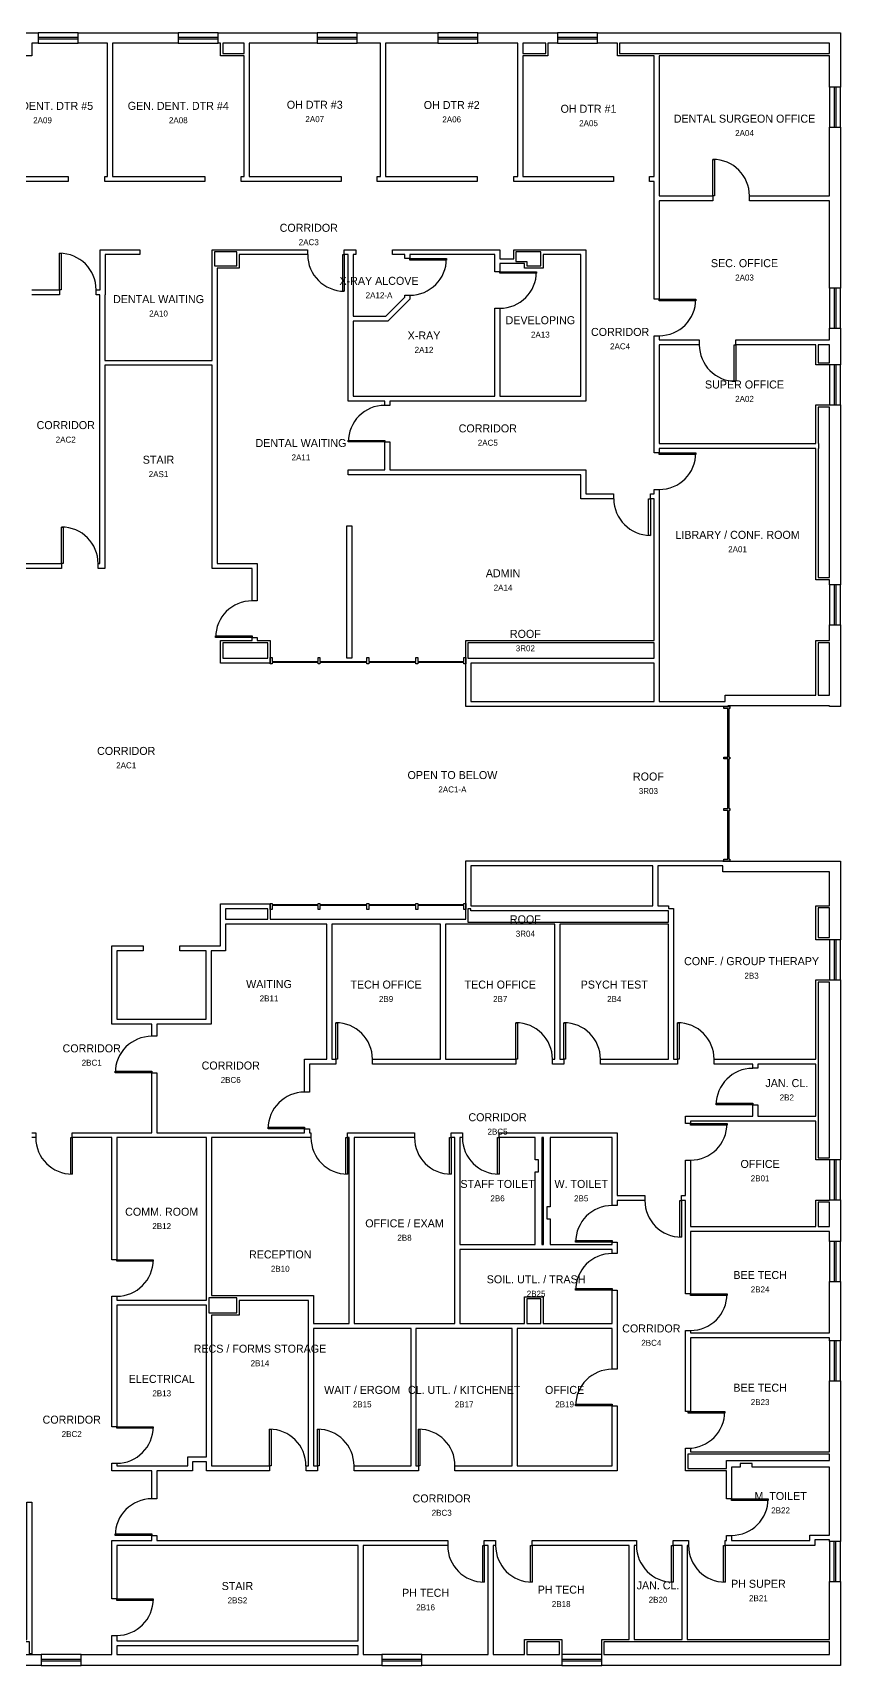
# Model space of a CAD drawing. Header units: feet. Extents: x -3 to 173, y -219 to 194.
# Drawn here: x 106.5 to 172.8, y -219.1 to -85.2 of the extents above; entities that cross this region are included whole.
import ezdxf
from ezdxf.enums import TextEntityAlignment as Align

# ---------------------------------------------------------------- set-up
doc = ezdxf.new("R2010")
doc.units = ezdxf.units.FT
for name, color, linetype in [('A-AREA-IDEN', 7, 'Continuous'), ('A-DOOR', 7, 'Continuous'), ('A-GLAZ', 7, 'Continuous'), ('A-GLAZ-CURT', 7, 'Continuous'), ('A-WALL', 7, 'Continuous')]:
    doc.layers.add(name, color=color, linetype=linetype)

msp = doc.modelspace()

# ---------------------------------------------------------------- linework, layer by layer
at = {"layer": 'A-DOOR'}
for points in [[(162.32, -98.58), (162.32, -95.58), (162.45, -95.58), (162.45, -98.58)], [(108.74, -106.28), (108.74, -103.28), (108.87, -103.28), (108.87, -106.28)], [(132.09, -103.39), (132.09, -106.4), (131.96, -106.4), (131.96, -103.39)], [(137.47, -103.72), (140.47, -103.72), (140.47, -103.85), (137.47, -103.85)], [(144.85, -104.79), (147.85, -104.79), (147.85, -104.92), (144.85, -104.92)], [(157.92, -107.04), (160.92, -107.04), (160.92, -107.17), (157.92, -107.17)], [(164.2, -110.78), (164.2, -113.78), (164.07, -113.78), (164.07, -110.78)], [(135.42, -118.75), (132.41, -118.75), (132.41, -118.62), (135.42, -118.62)], [(157.92, -119.65), (160.92, -119.65), (160.92, -119.78), (157.92, -119.78)], [(157.19, -123.41), (157.19, -126.41), (157.05, -126.41), (157.05, -123.41)], [(108.91, -128.73), (108.91, -125.73), (109.04, -125.73), (109.04, -128.73)], [(124.54, -134.78), (121.54, -134.78), (121.54, -134.65), (124.54, -134.65)], [(131.4, -169.38), (131.4, -166.38), (131.53, -166.38), (131.53, -169.38)], [(146.16, -169.38), (146.16, -166.38), (146.3, -166.38), (146.3, -169.38)], [(150.1, -169.38), (150.1, -166.38), (150.23, -166.38), (150.23, -169.38)], [(159.42, -169.38), (159.42, -166.38), (159.55, -166.38), (159.55, -169.38)], [(116.31, -170.49), (113.3, -170.49), (113.3, -170.36), (116.31, -170.36)], [(165.58, -173.12), (162.58, -173.12), (162.58, -172.98), (165.58, -172.98)], [(128.84, -175.07), (125.84, -175.07), (125.84, -174.94), (128.84, -174.94)], [(160.48, -174.65), (163.48, -174.65), (163.48, -174.79), (160.48, -174.79)], [(109.79, -175.8), (109.79, -178.8), (109.66, -178.8), (109.66, -175.8)], [(132.36, -175.8), (132.36, -178.8), (132.23, -178.8), (132.23, -175.8)], [(140.85, -175.8), (140.85, -178.8), (140.72, -178.8), (140.72, -175.8)], [(144.78, -175.8), (144.78, -178.8), (144.65, -178.8), (144.65, -175.8)], [(159.74, -180.96), (159.74, -183.97), (159.61, -183.97), (159.61, -180.96)], [(154.06, -184.37), (151.05, -184.37), (151.05, -184.24), (154.06, -184.24)], [(113.43, -185.81), (116.43, -185.81), (116.43, -185.94), (113.43, -185.94)], [(154.06, -188.31), (151.05, -188.31), (151.05, -188.17), (154.06, -188.17)], [(160.48, -188.62), (163.48, -188.62), (163.48, -188.75), (160.48, -188.75)], [(154.06, -197.8), (151.05, -197.8), (151.05, -197.67), (154.06, -197.67)], [(160.29, -198.27), (163.29, -198.27), (163.29, -198.4), (160.29, -198.4)], [(113.43, -199.51), (116.43, -199.51), (116.43, -199.64), (113.43, -199.64)], [(125.95, -202.71), (125.95, -199.71), (126.09, -199.71), (126.09, -202.71)], [(129.89, -202.71), (129.89, -199.71), (130.02, -199.71), (130.02, -202.71)], [(138.17, -202.71), (138.17, -199.71), (138.3, -199.71), (138.3, -202.71)], [(163.85, -205.42), (166.85, -205.42), (166.85, -205.55), (163.85, -205.55)], [(116.31, -208.42), (113.3, -208.42), (113.3, -208.29), (116.31, -208.29)], [(143.57, -209.25), (143.57, -212.25), (143.44, -212.25), (143.44, -209.25)], [(147.5, -209.25), (147.5, -212.25), (147.37, -212.25), (147.37, -209.25)], [(159.05, -209.25), (159.05, -212.25), (158.92, -212.25), (158.92, -209.25)], [(163.32, -209.25), (163.32, -212.25), (163.19, -212.25), (163.19, -209.25)], [(113.43, -213.63), (116.43, -213.63), (116.43, -213.76), (113.43, -213.76)]]:
    msp.add_lwpolyline(points, close=True, dxfattribs=at)
for centre, start, end in [((162.32, -98.58), 0, 90), ((108.74, -106.28), 0, 90), ((132.09, -103.39), -180, -90), ((137.47, -103.72), -90, 0), ((144.85, -104.79), -90, 0), ((157.92, -107.04), -90, 0), ((164.2, -110.78), -180, -90), ((135.42, -118.75), 90, 180), ((157.92, -119.65), -90, 0), ((157.19, -123.41), -180, -90), ((108.91, -128.73), 0, 90), ((124.54, -134.78), 90, 180), ((131.4, -169.38), 0, 90), ((146.16, -169.38), 0, 90), ((150.1, -169.38), 0, 90), ((159.42, -169.38), 0, 90), ((116.31, -170.49), 90, 180), ((165.58, -173.12), 90, 180), ((128.84, -175.07), 90, 180), ((160.48, -174.65), -90, 0), ((109.79, -175.8), -180, -90), ((132.36, -175.8), -180, -90), ((140.85, -175.8), -180, -90), ((144.78, -175.8), -180, -90), ((154.06, -184.37), 90, 180), ((159.74, -180.96), -180, -90), ((113.43, -185.81), -90, 0), ((154.06, -188.31), 90, 180), ((160.48, -188.62), -90, 0), ((154.06, -197.8), 90, 180), ((160.29, -198.27), -90, 0), ((113.43, -199.51), -90, 0), ((125.95, -202.71), 0, 90), ((129.89, -202.71), 0, 90), ((138.17, -202.71), 0, 90), ((116.31, -208.42), 90, 180), ((163.85, -205.42), -90, 0), ((143.57, -209.25), -180, -90), ((147.5, -209.25), -180, -90), ((159.05, -209.25), -180, -90), ((163.32, -209.25), -180, -90), ((113.43, -213.63), -90, 0)]:
    msp.add_arc(centre, 3, start, end, dxfattribs=at)
at = {"layer": 'A-GLAZ'}
for p, q in [((106.99, -85.56), (110.27, -85.56)), ((118.47, -85.56), (121.75, -85.56)), ((129.88, -85.56), (133.16, -85.56)), ((139.76, -85.56), (143.04, -85.56)), ((149.57, -85.56), (152.85, -85.56)), ((106.99, -85.69), (110.27, -85.69)), ((118.47, -85.69), (121.75, -85.69)), ((129.88, -85.69), (133.16, -85.69)), ((139.76, -85.69), (143.04, -85.69)), ((149.57, -85.69), (152.85, -85.69)), ((172.27, -89.66), (172.27, -92.94)), ((172.4, -89.66), (172.4, -92.94)), ((172.27, -106.13), (172.27, -109.41)), ((172.4, -106.13), (172.4, -109.41)), ((172.27, -112.44), (172.27, -115.72)), ((172.4, -112.44), (172.4, -115.72)), ((172.27, -130.48), (172.27, -133.76)), ((172.4, -130.48), (172.4, -133.76)), ((172.27, -159.58), (172.27, -162.86)), ((172.4, -159.58), (172.4, -162.86)), ((172.27, -177.63), (172.27, -180.91)), ((172.4, -177.63), (172.4, -180.91)), ((172.27, -184.33), (172.27, -187.61)), ((172.4, -184.33), (172.4, -187.61)), ((172.27, -192.47), (172.27, -195.75)), ((172.4, -192.47), (172.4, -195.75)), ((172.27, -212.19), (172.27, -208.91)), ((172.4, -212.19), (172.4, -208.91)), ((107.25, -218.57), (110.53, -218.57)), ((107.25, -218.71), (110.53, -218.71)), ((135.18, -218.57), (138.46, -218.57)), ((135.18, -218.71), (138.46, -218.71)), ((149.92, -218.57), (153.2, -218.57)), ((149.92, -218.71), (153.2, -218.71))]:
    msp.add_line(p, q, dxfattribs=at)
for points in [[(106.99, -86.06), (110.27, -86.06), (110.27, -85.19), (106.99, -85.19)], [(118.47, -86.06), (121.75, -86.06), (121.75, -85.19), (118.47, -85.19)], [(129.88, -86.06), (133.16, -86.06), (133.16, -85.19), (129.88, -85.19)], [(139.76, -86.06), (143.04, -86.06), (143.04, -85.19), (139.76, -85.19)], [(149.57, -86.06), (152.85, -86.06), (152.85, -85.19), (149.57, -85.19)], [(171.89, -89.66), (171.89, -92.94), (172.77, -92.94), (172.77, -89.66)], [(171.89, -106.13), (171.89, -109.41), (172.77, -109.41), (172.77, -106.13)], [(171.89, -112.44), (171.89, -115.72), (172.77, -115.72), (172.77, -112.44)], [(171.89, -130.48), (171.89, -133.76), (172.77, -133.76), (172.77, -130.48)], [(171.89, -159.58), (171.89, -162.86), (172.77, -162.86), (172.77, -159.58)], [(171.89, -177.63), (171.89, -180.91), (172.77, -180.91), (172.77, -177.63)], [(171.89, -184.33), (171.89, -187.61), (172.77, -187.61), (172.77, -184.33)], [(171.89, -192.47), (171.89, -195.75), (172.77, -195.75), (172.77, -192.47)], [(172.77, -212.19), (172.77, -208.91), (171.89, -208.91), (171.89, -212.19)], [(107.25, -219.08), (110.53, -219.08), (110.53, -218.2), (107.25, -218.2)], [(135.18, -219.08), (138.46, -219.08), (138.46, -218.2), (135.18, -218.2)], [(149.92, -219.08), (153.2, -219.08), (153.2, -218.2), (149.92, -218.2)]]:
    msp.add_lwpolyline(points, close=True, dxfattribs=at)
at = {"layer": 'A-GLAZ-CURT'}
for points in [[(126.17, -136.85), (126.17, -136.94), (126.09, -136.94), (126.01, -136.94), (126.01, -136.69), (126.01, -136.44), (126.09, -136.44), (126.17, -136.44), (126.17, -136.69), (126.17, -136.77), (128.06, -136.77), (129.94, -136.77), (129.94, -136.69), (129.94, -136.44), (130.02, -136.44), (130.1, -136.44), (130.1, -136.69), (130.1, -136.77), (132.03, -136.77), (133.95, -136.77), (133.95, -136.69), (133.95, -136.44), (134.03, -136.44), (134.11, -136.44), (134.11, -136.69), (134.11, -136.77), (136.04, -136.77), (137.96, -136.77), (137.96, -136.69), (137.96, -136.44), (138.04, -136.44), (138.13, -136.44), (138.13, -136.69), (138.13, -136.77), (140.01, -136.77), (141.89, -136.77), (141.89, -136.69), (141.89, -136.44), (141.97, -136.44), (142.05, -136.44), (142.05, -136.69), (142.05, -136.94), (141.97, -136.94), (141.89, -136.94), (141.89, -136.85), (140.01, -136.85), (138.13, -136.85), (138.13, -136.94), (138.04, -136.94), (137.96, -136.94), (137.96, -136.85), (136.04, -136.85), (134.11, -136.85), (134.11, -136.94), (134.03, -136.94), (133.95, -136.94), (133.95, -136.85), (132.03, -136.85), (130.1, -136.85), (130.1, -136.94), (130.02, -136.94), (129.94, -136.94), (129.94, -136.85), (128.06, -136.85)], [(163.36, -153.13), (163.22, -153.13), (163.22, -153.01), (163.22, -152.97), (163.55, -152.97), (163.55, -152.59), (163.55, -152.19), (163.55, -151.76), (163.55, -151.32), (163.55, -150.87), (163.55, -150.27), (163.55, -149.85), (163.55, -149.43), (163.55, -148.98), (163.28, -148.98), (163.22, -148.98), (163.22, -148.95), (163.22, -148.92), (163.22, -148.89), (163.22, -148.87), (163.22, -148.84), (163.22, -148.82), (163.55, -148.82), (163.55, -148.08), (163.55, -147.34), (163.55, -146.6), (163.55, -146.23), (163.55, -145.49), (163.55, -144.75), (163.28, -144.75), (163.22, -144.75), (163.22, -144.73), (163.22, -144.69), (163.22, -144.65), (163.22, -144.63), (163.22, -144.61), (163.22, -144.59), (163.28, -144.59), (163.55, -144.59), (163.55, -144.14), (163.55, -143.72), (163.55, -143.3), (163.55, -142.7), (163.55, -142.25), (163.55, -141.81), (163.55, -141.38), (163.55, -140.98), (163.55, -140.6), (163.34, -140.6), (163.22, -140.6), (163.22, -140.56), (163.22, -140.44), (163.58, -140.44), (163.72, -140.44), (163.72, -140.56), (163.72, -140.6), (163.63, -140.6), (163.63, -140.98), (163.63, -141.38), (163.63, -141.81), (163.63, -142.25), (163.63, -142.7), (163.63, -143.3), (163.63, -143.72), (163.63, -144.14), (163.63, -144.59), (163.72, -144.59), (163.72, -144.61), (163.72, -144.63), (163.72, -144.65), (163.72, -144.69), (163.72, -144.73), (163.72, -144.75), (163.63, -144.75), (163.63, -145.49), (163.63, -146.23), (163.63, -146.6), (163.63, -147.34), (163.63, -148.08), (163.63, -148.82), (163.66, -148.82), (163.72, -148.82), (163.72, -148.84), (163.72, -148.87), (163.72, -148.89), (163.72, -148.92), (163.72, -148.95), (163.72, -148.98), (163.63, -148.98), (163.63, -149.43), (163.63, -149.85), (163.63, -150.27), (163.63, -150.87), (163.63, -151.32), (163.63, -151.76), (163.63, -152.19), (163.63, -152.59), (163.63, -152.97), (163.72, -152.97), (163.72, -153.01), (163.72, -153.13)], [(126.09, -157.09), (126.01, -157.09), (126.01, -156.85), (126.01, -156.6), (126.09, -156.6), (126.17, -156.6), (126.17, -156.68), (128.06, -156.68), (129.94, -156.68), (129.94, -156.6), (130.02, -156.6), (130.1, -156.6), (130.1, -156.68), (132.03, -156.68), (133.95, -156.68), (133.95, -156.6), (134.03, -156.6), (134.11, -156.6), (134.11, -156.68), (136.04, -156.68), (137.96, -156.68), (137.96, -156.6), (138.04, -156.6), (138.13, -156.6), (138.13, -156.68), (140.01, -156.68), (141.89, -156.68), (141.89, -156.6), (141.97, -156.6), (142.05, -156.6), (142.05, -156.85), (142.05, -157.09), (141.97, -157.09), (141.89, -157.09), (141.89, -156.85), (141.89, -156.77), (140.01, -156.77), (138.13, -156.77), (138.13, -156.85), (138.13, -157.09), (138.04, -157.09), (137.96, -157.09), (137.96, -156.85), (137.96, -156.77), (136.04, -156.77), (134.11, -156.77), (134.11, -156.85), (134.11, -157.09), (134.03, -157.09), (133.95, -157.09), (133.95, -156.85), (133.95, -156.77), (132.03, -156.77), (130.1, -156.77), (130.1, -156.85), (130.1, -157.09), (130.02, -157.09), (129.94, -157.09), (129.94, -156.85), (129.94, -156.77), (128.06, -156.77), (126.17, -156.77), (126.17, -156.85), (126.17, -157.09)]]:
    msp.add_lwpolyline(points, close=True, dxfattribs=at)
at = {"layer": 'A-WALL'}
for points in [[(101.61, -86.06), (98.75, -86.06), (98.75, -85.19), (106.99, -85.19), (106.99, -86.06), (106.46, -86.06), (106.46, -87.08), (102.01, -87.08), (102.01, -96.97), (109.46, -96.97), (109.46, -97.38), (101.27, -97.38), (101.27, -96.97), (101.61, -96.97)], [(112.68, -86.06), (110.27, -86.06), (110.27, -85.19), (118.47, -85.19), (118.47, -86.06), (113.09, -86.06), (113.09, -96.97), (120.65, -96.97), (120.65, -97.38), (112.46, -97.38), (112.46, -96.97), (112.68, -96.97)], [(123.87, -96.97), (123.87, -87.08), (121.95, -87.08), (121.95, -86.06), (121.75, -86.06), (121.75, -85.19), (129.88, -85.19), (129.88, -86.06), (124.28, -86.06), (124.28, -96.97), (131.84, -96.97), (131.84, -97.38), (123.65, -97.38), (123.65, -96.97)], [(135.06, -86.06), (133.16, -86.06), (133.16, -85.19), (139.76, -85.19), (139.76, -86.06), (135.47, -86.06), (135.47, -96.97), (142.99, -96.97), (142.99, -97.38), (134.79, -97.38), (134.79, -96.97), (135.06, -96.97)], [(146, -96.97), (146.33, -96.97), (146.33, -86.06), (143.04, -86.06), (143.04, -85.19), (149.57, -85.19), (149.57, -86.06), (148.78, -86.06), (148.78, -87.08), (146.73, -87.08), (146.73, -96.97), (154.18, -96.97), (154.18, -97.38), (146, -97.38)], [(157.13, -96.97), (157.51, -96.97), (157.51, -87.08), (154.49, -87.08), (154.49, -86.06), (152.85, -86.06), (152.85, -85.19), (172.77, -85.19), (172.77, -89.66), (171.89, -89.66), (171.89, -87.08), (157.92, -87.08), (157.92, -98.58), (162.32, -98.58), (162.32, -98.98), (157.92, -98.98), (157.92, -107.04), (157.51, -107.04), (157.51, -97.38), (157.13, -97.38)], [(123.87, -86.06), (122.13, -86.06), (122.13, -86.9), (123.87, -86.9)], [(146.73, -86.9), (148.61, -86.9), (148.61, -86.06), (146.73, -86.06)], [(171.89, -86.9), (171.89, -86.06), (154.67, -86.06), (154.67, -86.9)], [(171.89, -98.98), (165.32, -98.98), (165.32, -98.58), (171.89, -98.58), (171.89, -92.94), (172.77, -92.94), (172.77, -106.13), (171.89, -106.13)], [(112.04, -106.69), (111.75, -106.69), (111.75, -106.28), (112.07, -106.28), (112.07, -102.99), (115.34, -102.99), (115.34, -103.39), (112.48, -103.39), (112.48, -106.69), (112.45, -106.69), (112.45, -112.06), (121.26, -112.06), (121.26, -102.99), (129.08, -102.99), (129.08, -103.39), (123.46, -103.39), (123.46, -104.5), (121.67, -104.5), (121.67, -128.73), (124.95, -128.73), (124.95, -131.78), (124.54, -131.78), (124.54, -129.14), (121.26, -129.14), (121.26, -112.46), (112.45, -112.46), (112.45, -129.14), (111.91, -129.14), (111.91, -128.73), (112.04, -128.73)], [(135.42, -115.42), (132.41, -115.42), (132.41, -103.39), (132.09, -103.39), (132.09, -102.99), (133.04, -102.99), (133.04, -103.39), (132.82, -103.39), (132.82, -108.44), (135.49, -108.44), (137.06, -106.87), (137.06, -106.72), (137.47, -106.72), (137.47, -107.04), (135.66, -108.85), (132.82, -108.85), (132.82, -115.01), (144.44, -115.01), (144.44, -107.79), (144.85, -107.79), (144.85, -115.01), (151.5, -115.01), (151.5, -103.39), (148.39, -103.39), (148.39, -104.5), (146.88, -104.5), (146.88, -104.13), (144.85, -104.13), (144.85, -104.79), (144.44, -104.79), (144.44, -103.39), (137.47, -103.39), (137.47, -103.72), (137.06, -103.72), (137.06, -103.39), (136.04, -103.39), (136.04, -102.99), (144.85, -102.99), (144.85, -103.73), (146, -103.73), (146, -102.99), (151.9, -102.99), (151.9, -115.42), (135.82, -115.42), (135.82, -115.75), (135.42, -115.75)], [(123.28, -103.16), (121.44, -103.16), (121.44, -104.32), (123.28, -104.32)], [(147.06, -103.96), (147.06, -104.32), (148.22, -104.32), (148.22, -103.16), (146.17, -103.16), (146.17, -103.96)], [(164.2, -110.78), (164.2, -110.37), (171.89, -110.37), (171.89, -109.41), (172.77, -109.41), (172.77, -112.44), (170.77, -112.44), (170.77, -110.78)], [(171.89, -130.48), (171.89, -130.05), (170.77, -130.05), (170.77, -119.29), (157.92, -119.29), (157.92, -119.65), (157.51, -119.65), (157.51, -110.04), (157.92, -110.04), (157.92, -110.37), (161.2, -110.37), (161.2, -110.78), (157.92, -110.78), (157.92, -118.89), (170.77, -118.89), (170.77, -115.72), (172.77, -115.72), (172.77, -130.48)], [(171.89, -110.78), (170.94, -110.78), (170.94, -112.26), (171.89, -112.26)], [(170.97, -118.89), (170.97, -119.29), (170.94, -119.29), (170.94, -129.87), (171.89, -129.87), (171.89, -115.89), (170.94, -115.89), (170.94, -118.89)], [(135.42, -118.75), (135.82, -118.75), (135.82, -121.03), (151.9, -121.03), (151.9, -123), (154.18, -123), (154.18, -123.41), (151.5, -123.41), (151.5, -121.44), (132.41, -121.44), (132.41, -121.03), (135.42, -121.03)], [(142.05, -140.44), (142.05, -135.04), (157.51, -135.04), (157.51, -123.41), (157.19, -123.41), (157.19, -123), (157.51, -123), (157.51, -122.65), (157.92, -122.65), (157.92, -140.03), (163.33, -140.03), (163.33, -139.53), (170.77, -139.53), (170.77, -135.04), (171.89, -135.04), (171.89, -133.76), (172.77, -133.76), (172.77, -140.44), (171.89, -140.44), (171.89, -140.4), (163.53, -140.4), (163.53, -140.44)], [(132.3, -136.49), (132.3, -125.62), (132.71, -125.62), (132.71, -136.49)], [(121.95, -136.89), (121.95, -135.04), (124.54, -135.04), (124.54, -134.78), (124.95, -134.78), (124.95, -135.04), (126.01, -135.04), (126.01, -136.89)], [(122.13, -136.49), (125.83, -136.49), (125.83, -135.22), (122.13, -135.22)], [(142.23, -136.49), (157.51, -136.49), (157.51, -135.22), (142.23, -135.22)], [(170.94, -135.22), (170.94, -139.53), (171.89, -139.53), (171.89, -135.22)], [(142.46, -140.03), (157.51, -140.03), (157.51, -136.89), (142.46, -136.89)], [(115.6, -160.07), (115.6, -160.48), (113.43, -160.48), (113.43, -166.1), (120.77, -166.1), (120.77, -160.48), (118.6, -160.48), (118.6, -160.07), (121.95, -160.07), (121.95, -156.64), (126.01, -156.64), (126.01, -157.9), (142.05, -157.9), (142.05, -153.1), (163.12, -153.1), (163.12, -153.13), (172.77, -153.13), (172.77, -159.58), (170.76, -159.58), (170.76, -156.79), (171.89, -156.79), (171.89, -154.01), (163.12, -154.01), (163.12, -153.51), (157.81, -153.51), (157.81, -156.79), (158.68, -156.79), (158.68, -157), (159.09, -157), (159.09, -169.38), (159.42, -169.38), (159.42, -169.79), (153.1, -169.79), (153.1, -169.38), (158.68, -169.38), (158.68, -158.3), (149.77, -158.3), (149.77, -169.38), (150.1, -169.38), (150.1, -169.79), (149.17, -169.79), (149.17, -169.38), (149.36, -169.38), (149.36, -158.3), (140.39, -158.3), (140.39, -169.38), (146.16, -169.38), (146.16, -169.79), (134.4, -169.79), (134.4, -169.38), (139.98, -169.38), (139.98, -158.3), (131.07, -158.3), (131.07, -169.38), (131.4, -169.38), (131.4, -169.79), (129.25, -169.79), (129.25, -172.07), (128.84, -172.07), (128.84, -169.38), (130.66, -169.38), (130.66, -158.3), (122.36, -158.3), (122.36, -160.48), (121.17, -160.48), (121.17, -166.51), (116.71, -166.51), (116.71, -167.49), (116.31, -167.49), (116.31, -166.51), (113.03, -166.51), (113.03, -160.07)], [(157.4, -153.51), (142.46, -153.51), (142.46, -156.79), (157.4, -156.79)], [(125.83, -157.05), (122.36, -157.05), (122.36, -157.9), (125.83, -157.9)], [(142.23, -158.13), (158.68, -158.13), (158.68, -157.2), (142.46, -157.2), (142.46, -157.05), (142.23, -157.05)], [(170.94, -159.4), (171.89, -159.4), (171.89, -156.97), (170.94, -156.97)], [(172.77, -177.63), (170.77, -177.63), (170.77, -174.46), (160.48, -174.46), (160.48, -174.65), (160.07, -174.65), (160.07, -174.05), (165.58, -174.05), (165.58, -173.12), (165.99, -173.12), (165.99, -174.05), (170.77, -174.05), (170.77, -169.79), (165.99, -169.79), (165.99, -170.11), (165.58, -170.11), (165.58, -169.79), (162.42, -169.79), (162.42, -169.38), (170.77, -169.38), (170.77, -162.86), (172.77, -162.86)], [(171.89, -177.45), (171.89, -163.04), (170.94, -163.04), (170.94, -177.45)], [(113.43, -202.71), (119.25, -202.71), (119.25, -201.97), (120.8, -201.97), (120.8, -189.55), (113.43, -189.55), (113.43, -199.51), (113.02, -199.51), (113.02, -188.81), (113.43, -188.81), (113.43, -189.14), (120.8, -189.14), (120.8, -175.8), (113.43, -175.8), (113.43, -185.81), (113.02, -185.81), (113.02, -175.8), (109.79, -175.8), (109.79, -175.4), (116.31, -175.4), (116.31, -170.49), (116.71, -170.49), (116.71, -175.4), (128.84, -175.4), (128.84, -175.07), (129.25, -175.07), (129.25, -175.4), (129.36, -175.4), (129.36, -175.8), (121.21, -175.8), (121.21, -188.75), (129.56, -188.75), (129.56, -191.05), (132.48, -191.05), (132.48, -175.8), (132.36, -175.8), (132.36, -175.4), (137.84, -175.4), (137.84, -175.8), (132.89, -175.8), (132.89, -191.05), (141.17, -191.05), (141.17, -175.8), (140.85, -175.8), (140.85, -175.4), (141.78, -175.4), (141.78, -175.8), (141.58, -175.8), (141.58, -184.57), (147.74, -184.57), (147.74, -178.6), (148.03, -178.6), (148.03, -177.62), (147.74, -177.62), (147.74, -175.8), (144.78, -175.8), (144.78, -175.4), (154.46, -175.4), (154.46, -180.56), (156.74, -180.56), (156.74, -180.96), (154.46, -180.96), (154.46, -181.37), (154.06, -181.37), (154.06, -175.8), (148.98, -175.8), (148.98, -181.48), (148.69, -181.48), (148.69, -182.46), (148.98, -182.46), (148.98, -184.57), (154.06, -184.57), (154.06, -184.37), (154.46, -184.37), (154.46, -185.3), (154.06, -185.3), (154.06, -184.98), (141.58, -184.98), (141.58, -191.05), (146.88, -191.05), (146.88, -188.85), (148.39, -188.85), (148.39, -191.05), (154.06, -191.05), (154.06, -188.31), (154.46, -188.31), (154.46, -194.8), (154.06, -194.8), (154.06, -191.45), (146.27, -191.45), (146.27, -202.71), (154.06, -202.71), (154.06, -197.8), (154.46, -197.8), (154.46, -203.12), (141.17, -203.12), (141.17, -202.71), (145.87, -202.71), (145.87, -191.45), (137.97, -191.45), (137.97, -202.71), (138.17, -202.71), (138.17, -203.12), (132.89, -203.12), (132.89, -202.71), (137.57, -202.71), (137.57, -191.45), (129.56, -191.45), (129.56, -202.71), (129.89, -202.71), (129.89, -203.12), (128.96, -203.12), (128.96, -202.71), (129.15, -202.71), (129.15, -189.16), (123.46, -189.16), (123.46, -190.36), (121.21, -190.36), (121.21, -202.71), (125.95, -202.71), (125.95, -203.12), (120.8, -203.12), (120.8, -202.38), (119.65, -202.38), (119.65, -203.12), (116.71, -203.12), (116.71, -205.42), (116.31, -205.42), (116.31, -203.12), (113.02, -203.12), (113.02, -202.51), (113.43, -202.51)], [(148.29, -175.8), (148.29, -184.57), (148.43, -184.57), (148.43, -175.8)], [(170.77, -180.92), (171.89, -180.92), (171.89, -180.91), (172.77, -180.91), (172.77, -184.33), (171.89, -184.33), (171.89, -183.5), (160.48, -183.5), (160.48, -188.62), (160.07, -188.62), (160.07, -180.96), (159.74, -180.96), (159.74, -180.56), (160.07, -180.56), (160.07, -177.66), (160.48, -177.66), (160.48, -183.09), (170.77, -183.09)], [(171.89, -181.09), (170.94, -181.09), (170.94, -183.09), (171.89, -183.09)], [(171.89, -187.61), (172.77, -187.61), (172.77, -192.47), (171.89, -192.47), (171.89, -192.23), (160.48, -192.23), (160.48, -198.27), (160.07, -198.27), (160.07, -191.62), (160.48, -191.62), (160.48, -191.82), (171.89, -191.82)], [(123.28, -188.93), (120.98, -188.93), (120.98, -190.18), (123.28, -190.18)], [(148.22, -189.02), (147.06, -189.02), (147.06, -191.05), (148.22, -191.05)], [(163.32, -209.25), (163.32, -208.84), (163.44, -208.84), (163.44, -208.42), (163.85, -208.42), (163.85, -208.84), (170.28, -208.84), (170.28, -208.39), (171.89, -208.39), (171.89, -202.82), (165.53, -202.82), (165.53, -202.53), (164.55, -202.53), (164.55, -202.82), (163.85, -202.82), (163.85, -205.42), (163.44, -205.42), (163.44, -203.12), (160.07, -203.12), (160.07, -201.27), (160.48, -201.27), (160.48, -201.58), (171.89, -201.58), (171.89, -195.75), (172.77, -195.75), (172.77, -208.91), (171.89, -208.91), (171.89, -208.79), (170.69, -208.79), (170.69, -209.25)], [(171.89, -202.27), (171.89, -201.75), (160.25, -201.75), (160.25, -202.94), (163.44, -202.94), (163.44, -202.27)], [(106.06, -205.71), (106.46, -205.71), (106.46, -218.14), (106.29, -218.14), (106.29, -217.14), (105.13, -217.14), (105.13, -218.2), (107.25, -218.2), (107.25, -219.08), (103.96, -219.08), (103.96, -218.2), (104.95, -218.2), (104.95, -216.96), (106.06, -216.96)], [(113.43, -216.64), (113.43, -217.08), (133.22, -217.08), (133.22, -209.25), (113.43, -209.25), (113.43, -213.63), (113.02, -213.63), (113.02, -208.84), (116.31, -208.84), (116.31, -208.42), (116.71, -208.42), (116.71, -208.84), (140.57, -208.84), (140.57, -209.25), (133.63, -209.25), (133.63, -218.2), (135.18, -218.2), (135.18, -219.08), (110.53, -219.08), (110.53, -218.2), (113.02, -218.2), (113.02, -216.64)], [(143.57, -208.84), (144.5, -208.84), (144.5, -209.25), (144.3, -209.25), (144.3, -218.2), (146.88, -218.2), (146.88, -216.96), (149.92, -216.96), (149.92, -219.08), (138.46, -219.08), (138.46, -218.2), (143.9, -218.2), (143.9, -209.25), (143.57, -209.25)], [(155.45, -216.96), (155.45, -209.25), (147.5, -209.25), (147.5, -208.84), (156.05, -208.84), (156.05, -209.25), (155.85, -209.25), (155.85, -216.96), (159.8, -216.96), (159.8, -209.25), (159.05, -209.25), (159.05, -208.84), (160.32, -208.84), (160.32, -209.25), (160.2, -209.25), (160.2, -216.96), (171.89, -216.96), (171.89, -212.19), (172.77, -212.19), (172.77, -219.08), (153.2, -219.08), (153.2, -216.96)], [(133.22, -218.2), (133.22, -217.48), (113.43, -217.48), (113.43, -218.2)], [(147.06, -217.14), (147.06, -218.2), (149.74, -218.2), (149.74, -217.14)], [(171.89, -218.2), (171.89, -217.14), (153.38, -217.14), (153.38, -218.2)]]:
    msp.add_lwpolyline(points, close=True, dxfattribs=at)
for points in [[(106.46, -106.28), (108.74, -106.28), (108.74, -106.69), (106.46, -106.69)], [(103.36, -128.73), (108.91, -128.73), (108.91, -129.14), (105.36, -129.14)], [(106.46, -175.4), (106.79, -175.4), (106.79, -175.8), (106.46, -175.8)]]:
    msp.add_lwpolyline(points, dxfattribs=at)

# ---------------------------------------------------------------- texts
at = {"layer": 'A-AREA-IDEN'}
for s, height, p in [('GEN. DENT. DTR #5', 0.6562, (107.35, -91.19)), ('GEN. DENT. DTR #4', 0.6562, (118.48, -91.19)), ('OH DTR #3', 0.656, (129.67, -91.1)), ('OH DTR #2', 0.656, (140.9, -91.12)), ('2A09', 0.492, (107.35, -92.37)), ('2A08', 0.492, (118.48, -92.37)), ('2A07', 0.492, (129.67, -92.28)), ('2A06', 0.492, (140.9, -92.3)), ('OH DTR #1', 0.656, (152.12, -91.43)), ('2A05', 0.492, (152.12, -92.61)), ('DENTAL SURGEON OFFICE', 0.6562, (164.91, -92.24)), ('2A04', 0.492, (164.91, -93.42)), ('CORRIDOR', 0.656, (129.18, -101.19)), ('2AC3', 0.492, (129.18, -102.37)), ('SEC. OFFICE', 0.6562, (164.91, -104.09)), ('X-RAY ALCOVE', 0.6562, (134.94, -105.54)), ('2A03', 0.492, (164.91, -105.27)), ('DENTAL WAITING', 0.6562, (116.86, -107.04)), ('2A12-A', 0.492, (134.94, -106.72)), ('2A10', 0.492, (116.86, -108.22)), ('DEVELOPING', 0.656, (148.17, -108.77)), ('X-RAY', 0.656, (138.63, -110.02)), ('2A13', 0.492, (148.17, -109.95)), ('CORRIDOR', 0.656, (154.71, -109.73)), ('2A12', 0.492, (138.63, -111.2)), ('2AC4', 0.492, (154.71, -110.91)), ('SUPER OFFICE', 0.6562, (164.91, -114.04)), ('2A02', 0.492, (164.91, -115.22)), ('CORRIDOR', 0.656, (109.25, -117.37)), ('CORRIDOR', 0.656, (143.86, -117.64)), ('2AC2', 0.492, (109.25, -118.56)), ('DENTAL WAITING', 0.6562, (128.54, -118.84)), ('2AC5', 0.492, (143.86, -118.82)), ('STAIR', 0.656, (116.86, -120.21)), ('2A11', 0.492, (128.54, -120.02)), ('2AS1', 0.492, (116.86, -121.39)), ('LIBRARY / CONF. ROOM', 0.6562, (164.34, -126.37)), ('2A01', 0.492, (164.34, -127.55)), ('ADMIN', 0.656, (145.11, -129.52)), ('2A14', 0.492, (145.11, -130.7)), ('ROOF', 0.656, (146.94, -134.49)), ('3R02', 0.492, (146.94, -135.67)), ('CORRIDOR', 0.656, (114.21, -144.09)), ('2AC1', 0.492, (114.21, -145.27)), ('OPEN TO BELOW', 0.6562, (140.96, -146.07)), ('ROOF', 0.656, (157.03, -146.19)), ('2AC1-A', 0.492, (140.96, -147.25)), ('3R03', 0.492, (157.03, -147.38)), ('ROOF', 0.656, (146.94, -157.9)), ('3R04', 0.492, (146.94, -159.08)), ('CONF. / GROUP THERAPY', 0.6562, (165.49, -161.33)), ('WAITING', 0.656, (125.92, -163.21)), ('TECH OFFICE', 0.6562, (135.52, -163.25)), ('TECH OFFICE', 0.6562, (144.88, -163.25)), ('PSYCH TEST', 0.656, (154.23, -163.25)), ('2B3', 0.492, (165.49, -162.52)), ('2B11', 0.492, (125.92, -164.39)), ('2B9', 0.492, (135.52, -164.43)), ('2B7', 0.492, (144.88, -164.43)), ('2B4', 0.492, (154.23, -164.43)), ('CORRIDOR', 0.656, (111.38, -168.48)), ('2BC1', 0.492, (111.38, -169.66)), ('CORRIDOR', 0.656, (122.78, -169.89)), ('2BC6', 0.492, (122.78, -171.07)), ('JAN. CL.', 0.656, (168.38, -171.33)), ('2B2', 0.492, (168.38, -172.51)), ('CORRIDOR', 0.656, (144.66, -174.13)), ('2BC5', 0.492, (144.66, -175.31)), ('OFFICE', 0.656, (166.19, -177.96)), ('STAFF TOILET', 0.6562, (144.66, -179.6)), ('W. TOILET', 0.656, (151.52, -179.6)), ('2B01', 0.492, (166.19, -179.14)), ('2B6', 0.492, (144.66, -180.78)), ('2B5', 0.492, (151.52, -180.78)), ('COMM. ROOM', 0.656, (117.12, -181.88)), ('2B12', 0.492, (117.12, -183.06)), ('OFFICE / EXAM', 0.6562, (137.03, -182.83)), ('2B8', 0.492, (137.03, -184.01)), ('RECEPTION', 0.656, (126.84, -185.38)), ('2B10', 0.492, (126.84, -186.56)), ('SOIL. UTL. / TRASH', 0.6562, (147.82, -187.42)), ('BEE TECH', 0.656, (166.19, -187.07)), ('2B25', 0.492, (147.82, -188.6)), ('2B24', 0.492, (166.19, -188.25)), ('CORRIDOR', 0.656, (157.27, -191.45)), ('RECS / FORMS STORAGE', 0.6562, (125.18, -193.11)), ('2BC4', 0.492, (157.27, -192.63)), ('2B14', 0.492, (125.18, -194.3)), ('ELECTRICAL', 0.656, (117.12, -195.59)), ('2B13', 0.492, (117.12, -196.77)), ('WAIT / ERGOM', 0.6562, (133.56, -196.49)), ('CL. UTL. / KITCHENET', 0.6562, (141.92, -196.49)), ('OFFICE', 0.656, (150.16, -196.49)), ('BEE TECH', 0.656, (166.19, -196.31)), ('2B15', 0.492, (133.56, -197.67)), ('2B17', 0.492, (141.92, -197.67)), ('2B19', 0.492, (150.16, -197.67)), ('2B23', 0.492, (166.19, -197.49)), ('CORRIDOR', 0.656, (109.74, -198.93)), ('2BC2', 0.492, (109.74, -200.11)), ('M. TOILET', 0.656, (167.87, -205.19)), ('CORRIDOR', 0.656, (140.08, -205.39)), ('2B22', 0.492, (167.87, -206.37)), ('2BC3', 0.492, (140.08, -206.57)), ('STAIR', 0.656, (123.33, -212.57)), ('PH TECH', 0.656, (138.76, -213.13)), ('PH TECH', 0.656, (149.88, -212.87)), ('JAN. CL.', 0.656, (157.82, -212.52)), ('PH SUPER', 0.656, (166.05, -212.39)), ('2BS2', 0.492, (123.33, -213.75)), ('2B16', 0.492, (138.76, -214.32)), ('2B18', 0.492, (149.88, -214.05)), ('2B20', 0.492, (157.82, -213.7)), ('2B21', 0.492, (166.05, -213.57))]:
    msp.add_text(s, height=height, dxfattribs=at).set_placement(p, align=Align.MIDDLE_CENTER)

doc.saveas('drawing.dxf')
